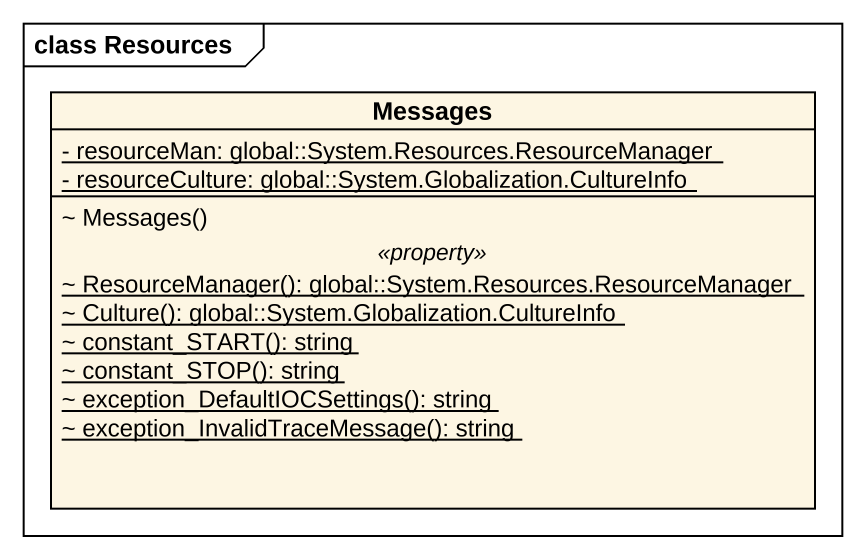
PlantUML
@startuml
mainframe class Resources
hide circle
hide empty members
skinparam classAttributeIconSize 0
class Messages {
  {static} - resourceMan: global::System.Resources.ResourceManager
  {static} - resourceCulture: global::System.Globalization.CultureInfo
  --
  ~ Messages()
  .. <<property>> ..
  {static} ~ ResourceManager(): global::System.Resources.ResourceManager
  {static} ~ Culture(): global::System.Globalization.CultureInfo
  {static} ~ constant_START(): string
  {static} ~ constant_STOP(): string
  {static} ~ exception_DefaultIOCSettings(): string
  {static} ~ exception_InvalidTraceMessage(): string
}
@enduml
